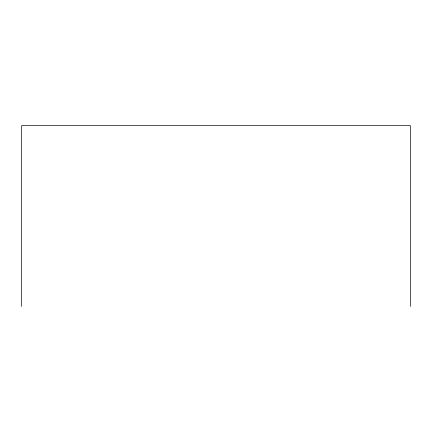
<?xml version="1.0" encoding="UTF-8"?>
<svg xmlns="http://www.w3.org/2000/svg" width="432" height="432" viewBox="0 0 432 432"><rect width="100%" height="100%" fill="white"/><g stroke="black" fill="none" stroke-linecap="round" stroke-linejoin="round"><path stroke-width="0.65" d="M410.4 306.364L410.4 125.636L21.6 125.636L21.6 306.364"/></g></svg>
